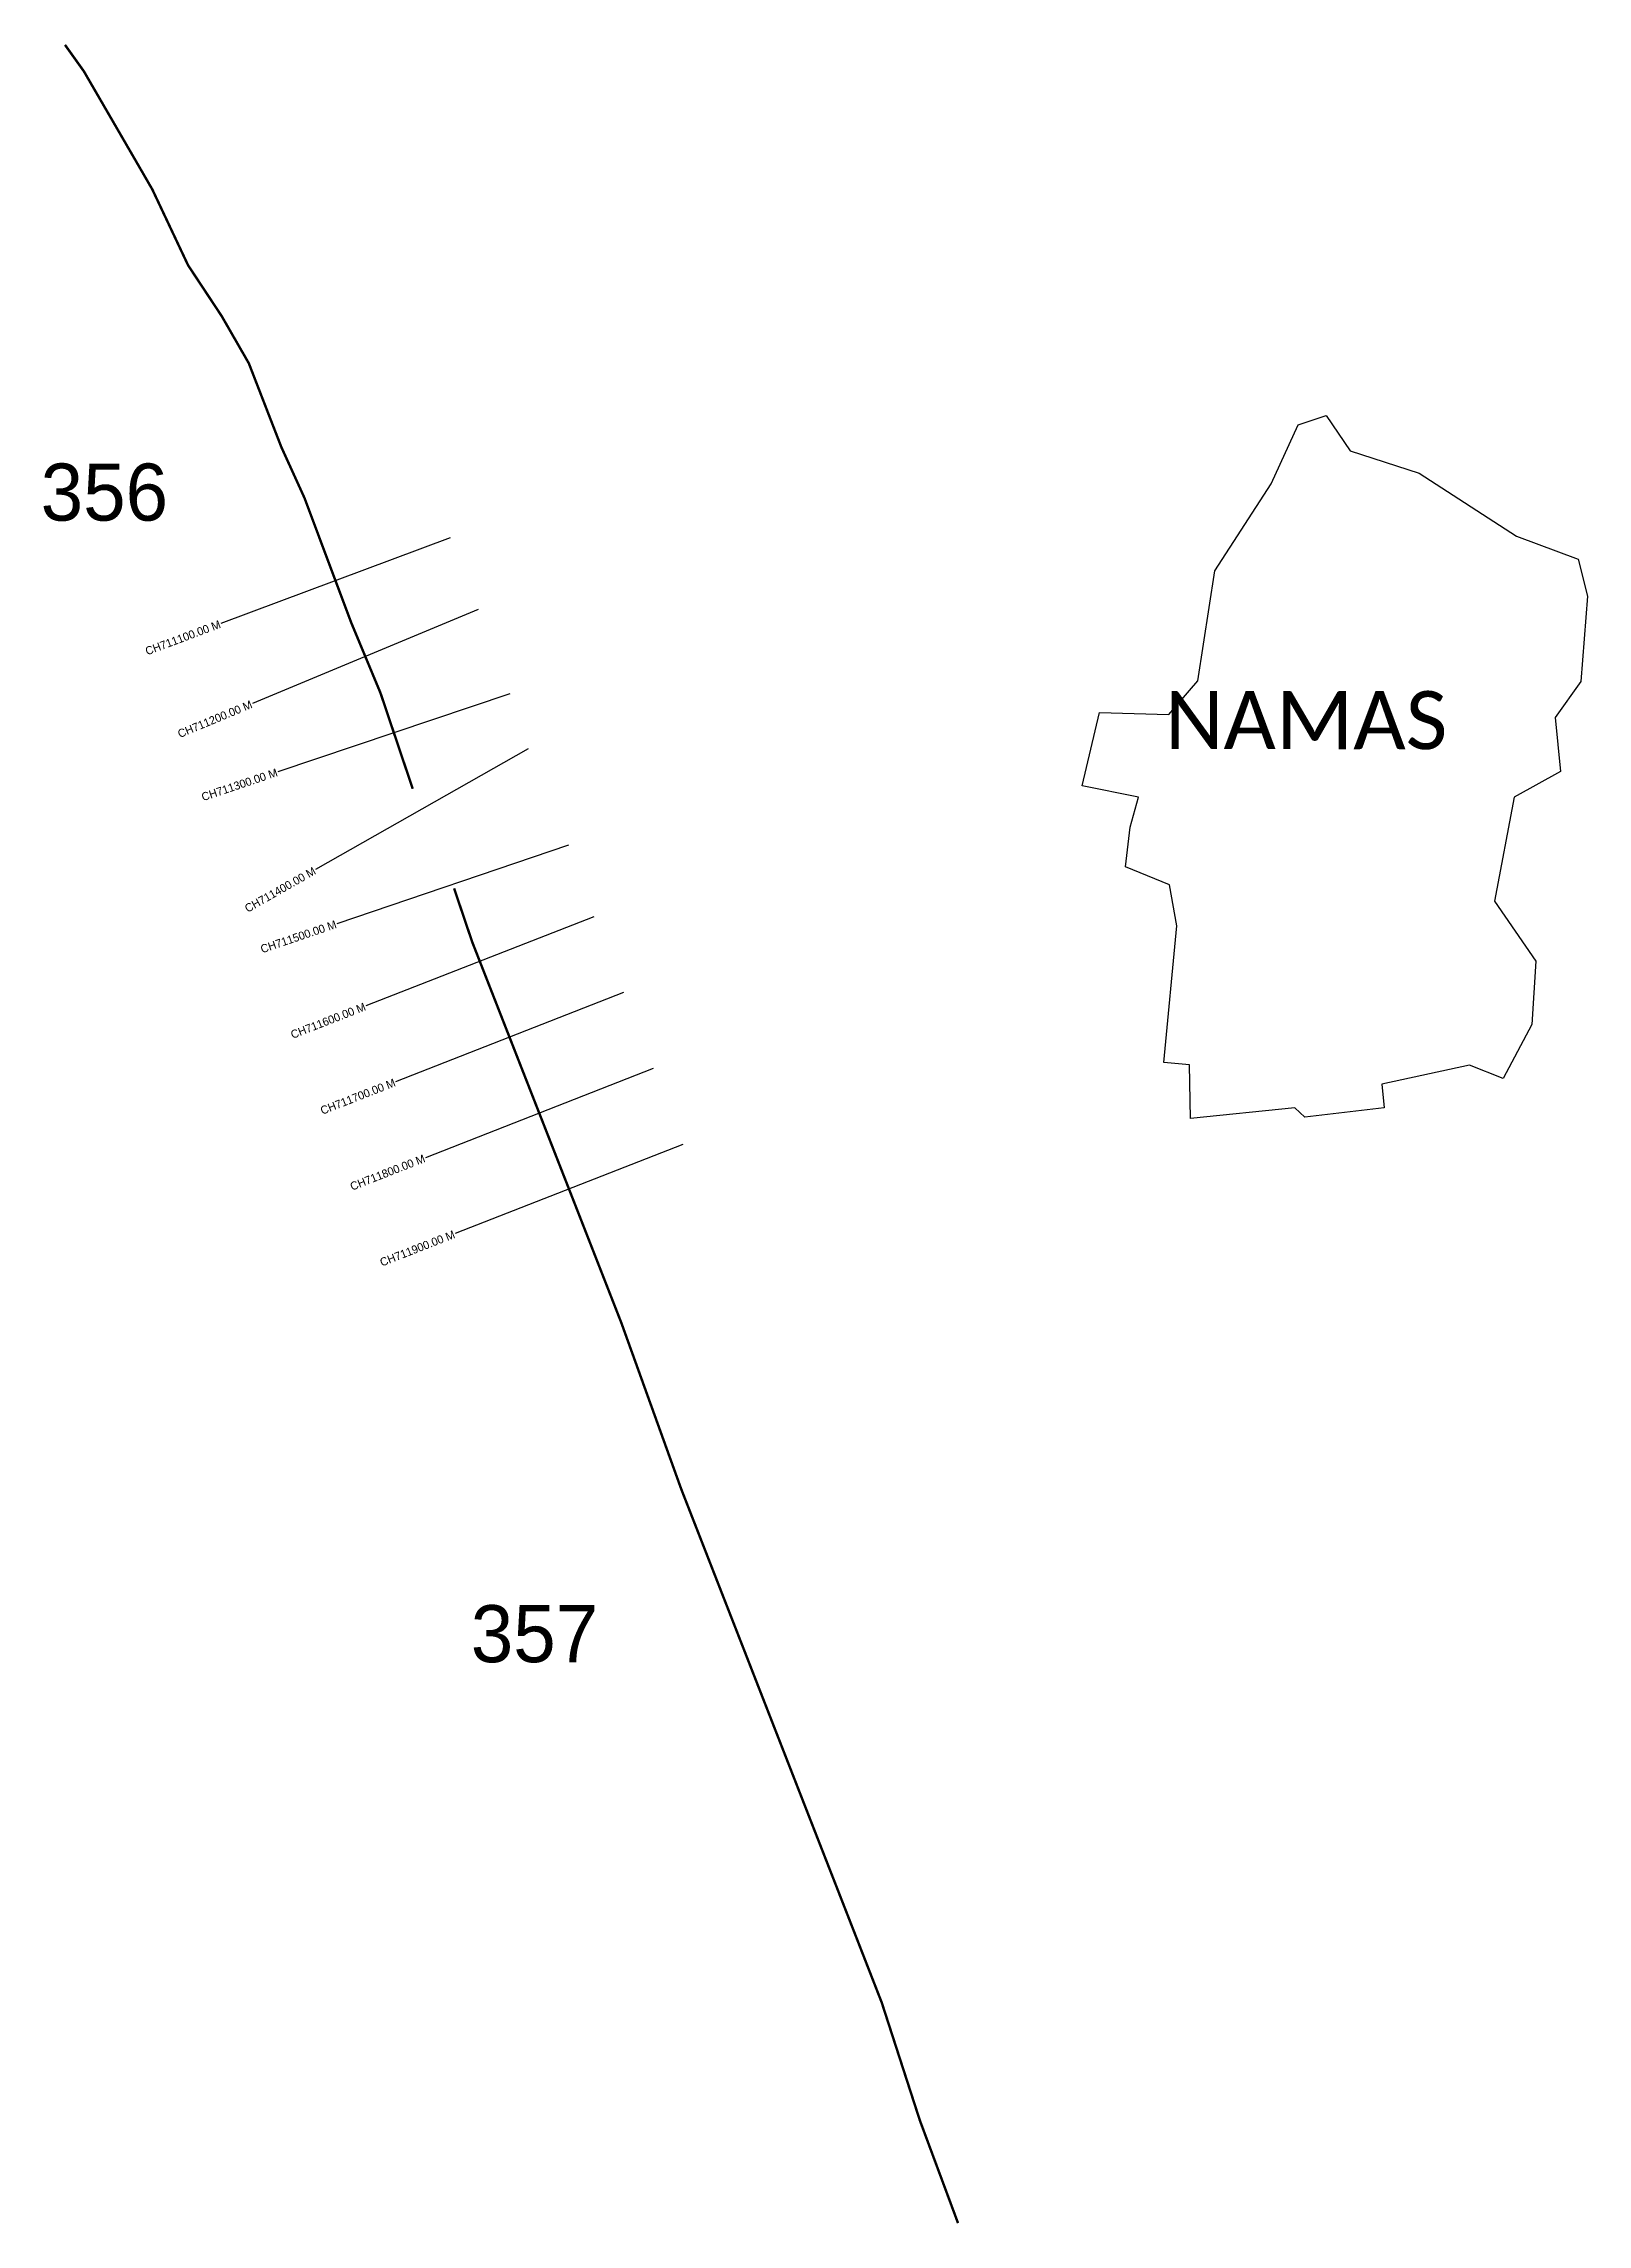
# Model space of a CAD drawing. Header units: metres. Extents: x 352855 to 354748, y 1750415 to 1753090.
import ezdxf
from ezdxf.enums import TextEntityAlignment as Align

# ---------------------------------------------------------------- set-up
doc = ezdxf.new("R2010")
doc.units = ezdxf.units.M
for name, color, linetype in [('CS', 134, 'Continuous'), ('CSMark', 6, 'Continuous'), ('NATURALLY PROTECTED', 3, 'Continuous'), ('VILLAGE NAME', 250, 'Continuous')]:
    doc.layers.add(name, color=color, linetype=linetype)

msp = doc.modelspace()

# ---------------------------------------------------------------- linework, layer by layer
at = {"color": 6}
for points in [[(354427.4, 1752634.2), (354456.7, 1752590.8), (354541.3, 1752563.6), (354660.8, 1752486.2), (354736.4, 1752457.9), (354747.6, 1752412.6), (354739.5, 1752307.7), (354708, 1752263.6), (354714.6, 1752197.5), (354657.7, 1752166), (354633.7, 1752038.6), (354684.4, 1751964.9), (354679.5, 1751887), (354644.5, 1751820.9), (354603.1, 1751837.2), (354495.5, 1751813.9), (354498.5, 1751785.1), (354401.3, 1751773.3), (354388.9, 1751785), (354261.1, 1751771.7), (354259.6, 1751837.6), (354228.3, 1751840.6), (354244.4, 1752008.3), (354235.1, 1752058.5), (354181.1, 1752080.4), (354186.9, 1752129.3), (354197.1, 1752165.9), (354128.3, 1752180.1), (354149.3, 1752269.7), (354234.4, 1752267.6), (354270.1, 1752308.5), (354290.6, 1752443.5), (354359.8, 1752550.2), (354392.9, 1752622.7)], [(354392.9, 1752622.7), (354427.4, 1752634.2)]]:
    msp.add_lwpolyline(points, dxfattribs=at)
at = {"layer": 'CS'}
for p, q in [((353353, 1752484.2), (353072.1, 1752379)), ((353387.6, 1752396.2), (353110.7, 1752280.9)), ((353426.4, 1752292.7), (353142, 1752197.2)), ((353448.8, 1752225.3), (353188, 1752077.1)), ((353498.4, 1752107.1), (353214.3, 1752010.8)), ((353529.2, 1752019.3), (353249.9, 1751910)), ((353565.7, 1751926.2), (353286.3, 1751816.9)), ((353602.1, 1751833.1), (353322.8, 1751723.7)), ((353638.6, 1751740), (353359.2, 1751630.6))]:
    msp.add_line(p, q, dxfattribs=at)
at = {"layer": 'NATURALLY PROTECTED', "const_width": 3, "flags": 128}
for points in [[(352880.9, 1753088.8), (352903.9, 1753056.6), (352952, 1752973.6), (352970.9, 1752941), (352988, 1752911.4), (353031.9, 1752818.3), (353073.2, 1752755.8), (353106.3, 1752698.2), (353130.8, 1752635), (353146.1, 1752595.6), (353174.6, 1752532.9), (353231.8, 1752380.2), (353267.7, 1752293.9), (353307.3, 1752176.2)], [(353358, 1752054.1), (353380.2, 1751988.4), (353449.5, 1751811.4), (353497.2, 1751689.6), (353563, 1751521.4), (353636.5, 1751317.3), (353714.9, 1751116.5), (353799.1, 1750900.7), (353847.7, 1750776.3), (353882.3, 1750687.6), (353929.1, 1750542.9), (353975.9, 1750416.9)]]:
    msp.add_lwpolyline(points, dxfattribs=at)

# ---------------------------------------------------------------- texts
at = {"char_height": 70, "attachment_point": 1}
for s, insert in [('356', (352851.1, 1752575.2)), ('357', (353378.5, 1751174.9))]:
    msp.add_mtext_dynamic_manual_height_columns(s, width=95.172, gutter_width=1, heights=[0], dxfattribs=dict(at, insert=insert))
at = {"layer": 'CSMark'}
for s, rotation, p in [('CH711100.00 M', 20.5193, (353071.1, 1752378.7)), ('CH711200.00 M', 22.5946, (353109.7, 1752280.5)), ('CH711300.00 M', 18.5708, (353141, 1752196.8)), ('CH711400.00 M', 29.6108, (353187.1, 1752076.6)), ('CH711500.00 M', 18.7234, (353213.3, 1752010.5)), ('CH711600.00 M', 21.375, (353248.9, 1751909.6)), ('CH711700.00 M', 21.375, (353285.4, 1751816.5)), ('CH711800.00 M', 21.375, (353321.8, 1751723.4)), ('CH711900.00 M', 21.375, (353358.3, 1751630.3))]:
    msp.add_text(s, height=10, rotation=rotation, dxfattribs=at).set_placement(p, align=Align.MIDDLE_RIGHT)
at = {"layer": 'VILLAGE NAME', "insert": (354229.7, 1752296.2), "char_height": 71.256, "attachment_point": 1, "rotation": 359.9793}
msp.add_mtext_dynamic_manual_height_columns('{\\fCalibri|b0|i0|c0|p34;NAMAS}', width=392.993, gutter_width=356.3, heights=[0], dxfattribs=at)

doc.saveas('drawing.dxf')
